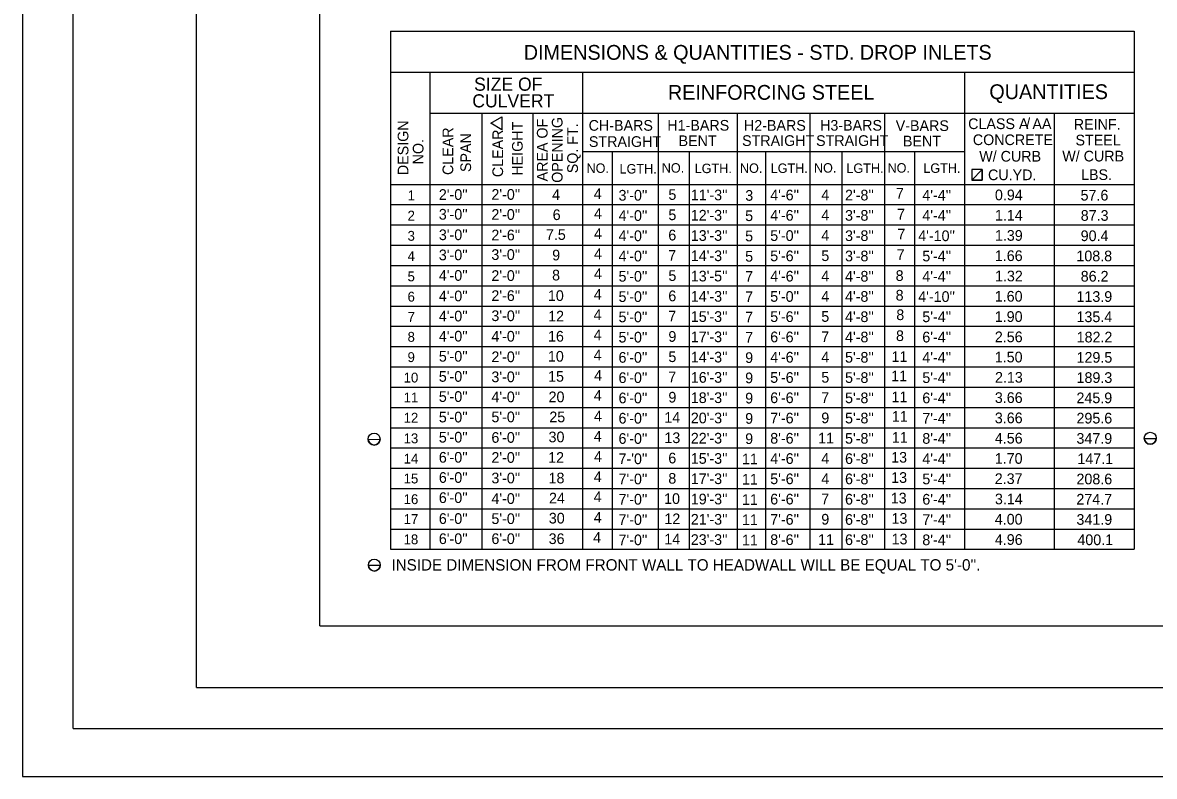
# Model space of a CAD drawing. Extents: x -780 to 21, y -30 to 258.
# Drawn here: x -779.6 to -641.8, y -21.2 to 70.6 of the extents above; entities that cross this region are included whole.
import ezdxf

# ---------------------------------------------------------------- set-up
doc = ezdxf.new("R2010")
doc.units = 0
doc.layers.add('Level 1', color=7, linetype='Continuous')

msp = doc.modelspace()

# ---------------------------------------------------------------- linework, layer by layer
at = {"layer": 'Level 1'}
for p, q in [((-773.46, -15.34), (-773.46, 214.67)), ((-758.46, -10.34), (-758.46, 209.67)), ((-743.46, -2.84), (-743.46, 202.17)), ((-734.83, 69.58), (-644.29, 69.58)), ((-734.83, 69.58), (-734.83, 6.47)), ((-644.29, 69.58), (-644.29, 6.47)), ((-734.83, 64.58), (-644.29, 64.58)), ((-730.04, 64.58), (-730.04, 6.47)), ((-711.44, 64.58), (-711.44, 6.47)), ((-664.93, 64.58), (-664.93, 6.47)), ((-730.04, 59.58), (-644.29, 59.58)), ((-723.71, 59.58), (-723.71, 6.47)), ((-717.5, 59.58), (-717.5, 6.47)), ((-702.25, 59.58), (-702.25, 6.47)), ((-692.62, 59.58), (-692.62, 6.47)), ((-683.78, 59.58), (-683.78, 6.47)), ((-674.69, 59.58), (-674.69, 6.47)), ((-654.03, 59.58), (-654.03, 6.47)), ((-711.44, 54.91), (-664.93, 54.91)), ((-707.85, 54.91), (-707.85, 6.47)), ((-698.47, 54.91), (-698.47, 6.47)), ((-689.16, 54.91), (-689.16, 6.47)), ((-679.9, 54.91), (-679.9, 6.47)), ((-671.02, 54.91), (-671.02, 6.47)), ((-734.83, 50.9), (-644.29, 50.9)), ((-734.83, 48.44), (-644.29, 48.44)), ((-734.83, 45.97), (-644.29, 45.97)), ((-734.83, 43.5), (-644.29, 43.5)), ((-734.83, 41.03), (-644.29, 41.03)), ((-734.83, 38.56), (-644.29, 38.56)), ((-734.83, 36.09), (-644.29, 36.09)), ((-734.83, 33.63), (-644.29, 33.63)), ((-734.83, 31.16), (-644.29, 31.16)), ((-734.83, 28.69), (-644.29, 28.69)), ((-734.83, 26.22), (-644.29, 26.22)), ((-734.83, 23.75), (-644.29, 23.75)), ((-734.83, 21.28), (-644.29, 21.28)), ((-737.56, 19.86), (-736.11, 19.87)), ((-643.05, 19.97), (-641.6, 19.98)), ((-734.83, 18.82), (-644.29, 18.82)), ((-734.83, 16.35), (-644.29, 16.35)), ((-734.83, 13.88), (-644.29, 13.88)), ((-734.83, 11.41), (-644.29, 11.41)), ((-734.83, 8.94), (-644.29, 8.94)), ((-734.83, 6.47), (-644.29, 6.47)), ((-737.53, 4.53), (-736.08, 4.54)), ((-743.46, -2.84), (-418.44, -2.84)), ((-758.46, -10.34), (-413.44, -10.34)), ((-773.46, -15.34), (-413.44, -15.34))]:
    msp.add_line(p, q, dxfattribs=at)
for points in [[(-779.63, -21.18), (-409.53, -21.18), (-409.53, 249.91), (-779.63, 249.91)], [(-722.64, 58.35), (-721.28, 59.14), (-721.28, 57.56)], [(-664.04, 51.44), (-662.8, 51.44), (-662.8, 52.71), (-664.04, 52.71)], [(-664.04, 51.44), (-662.8, 52.71), (-662.8, 51.44)]]:
    msp.add_lwpolyline(points, close=True, dxfattribs=at)
for centre in [(-642.33, 20), (-736.83, 19.89), (-736.81, 4.55)]:
    msp.add_circle(centre, 0.726, dxfattribs=at)
for centre in [(-736.83, 19.89), (-642.33, 20), (-736.81, 4.55)]:
    msp.add_arc(centre, 0.726, 181.8688, 358.7382, dxfattribs=at)

# ---------------------------------------------------------------- texts
for s, height, rotation, p in [('DIMENSIONS & QUANTITIES - STD. DROP INLETS', 1.8, 0.0048, (-718.61, 66.08)), ('SIZE OF', 1.6, 0.0048, (-724.66, 62.31)), ('REINFORCING STEEL', 1.8, 0.0048, (-701.06, 61.21)), ('QUANTITIES', 1.8, 0.0048, (-661.92, 61.29)), ('CULVERT', 1.6, 0.0048, (-724.88, 60.28)), ('DESIGN', 1.3, 90, (-732.66, 52.03)), ('HEIGHT', 1.3, 90, (-718.74, 51.97)), ('AREA OF', 1.3, 90, (-715.71, 51.27)), ('OPENING', 1.3, 90, (-713.89, 51.1)), ('SQ. FT.', 1.3, 90, (-712.02, 52.26)), ('CLEAR', 1.3, 90, (-727.2, 52.05)), ('SPAN', 1.3, 90, (-725.03, 52.41)), ('CLEAR', 1.3, 90, (-721.13, 51.79)), ('NO.', 1.3, 90, (-730.82, 53.34))]:
    msp.add_text(s, height=height, rotation=rotation, dxfattribs=at).set_placement(p)
for s, height, p in [('CH-BARS', 1.3, (-710.71, 57.44)), ('H1-BARS', 1.3, (-701.13, 57.45)), ('H2-BARS', 1.3, (-691.8, 57.44)), ('H3-BARS', 1.3, (-682.53, 57.45)), ('V-BARS', 1.3, (-673.32, 57.41)), ('CLASS A AA', 1.3, (-664.5, 57.64)), ('/', 1.3, (-657.43, 57.7)), ('REINF.', 1.3, (-651.64, 57.57)), ('STRAIGHT', 1.3, (-710.68, 55.47)), ('BENT', 1.3, (-699.76, 55.57)), ('STRAIGHT', 1.3, (-692.03, 55.59)), ('STRAIGHT', 1.3, (-683.02, 55.59)), ('BENT', 1.3, (-672.44, 55.53)), ('CONCRETE', 1.3, (-663.93, 55.69)), ('STEEL', 1.3, (-651.43, 55.65)), ('W/ CURB', 1.3, (-663.15, 53.68)), ('W/ CURB', 1.3, (-653.04, 53.7)), ('NO.', 1.15, (-710.97, 52.31)), ('LGTH.', 1.15, (-706.95, 52.23)), ('NO.', 1.15, (-701.81, 52.34)), ('LGTH.', 1.15, (-697.8, 52.28)), ('NO.', 1.15, (-692.29, 52.31)), ('LGTH.', 1.15, (-688.55, 52.3)), ('NO.', 1.15, (-683.28, 52.34)), ('LGTH.', 1.15, (-679.33, 52.3)), ('NO.', 1.15, (-674.32, 52.34)), ('LGTH.', 1.15, (-669.96, 52.31)), ('CU.YD.', 1.3, (-662.08, 51.42)), ('LBS.', 1.3, (-650.75, 51.44)), ('1', 1.2, (-732.76, 48.97)), ("2'-0''", 1.3, (-728.95, 49.02)), ("2'-0''", 1.3, (-722.55, 49.03)), ('4', 1.3, (-715.16, 49.01)), ('4', 1.3, (-710.08, 49.12)), ("3'-0''", 1.3, (-707.07, 48.93)), ('5', 1.3, (-701, 49.02)), ("11'-3''", 1.3, (-698.27, 48.97)), ('3', 1.3, (-691.64, 48.91)), ("4'-6''", 1.3, (-688.6, 48.96)), ('4', 1.3, (-682.38, 48.98)), ("2'-8''", 1.3, (-679.49, 48.95)), ('7', 1.3, (-673.3, 49.17)), ("4'-4''", 1.3, (-670.08, 48.94)), ('0.94', 1.3, (-661.24, 48.97)), ('57.6', 1.3, (-650.81, 48.94)), ('2', 1.2, (-732.76, 46.5)), ("3'-0''", 1.3, (-728.95, 46.62)), ("2'-0''", 1.3, (-722.55, 46.59)), ('6', 1.3, (-715.09, 46.56)), ('4', 1.3, (-710.06, 46.71)), ("4'-0''", 1.3, (-707.07, 46.46)), ('5', 1.3, (-701, 46.55)), ("12'-3''", 1.3, (-698.27, 46.5)), ('5', 1.3, (-691.65, 46.44)), ("4'-6''", 1.3, (-688.6, 46.49)), ('4', 1.3, (-682.38, 46.51)), ("3'-8''", 1.3, (-679.49, 46.48)), ('7', 1.3, (-673.16, 46.63)), ("4'-4''", 1.3, (-670.08, 46.47)), ('1.14', 1.3, (-661.24, 46.5)), ('87.3', 1.3, (-650.79, 46.47)), ('4', 1.3, (-710.06, 44.26)), ('7', 1.3, (-673.12, 44.21)), ('3', 1.2, (-732.76, 44.04)), ("3'-0''", 1.3, (-728.95, 44.12)), ("2'-6''", 1.3, (-722.55, 44.09)), ('7.5', 1.3, (-715.91, 44.15)), ("4'-0''", 1.3, (-707.07, 44)), ('6', 1.3, (-701.01, 44.08)), ("13'-3''", 1.3, (-698.27, 44.03)), ('5', 1.3, (-691.65, 43.97)), ("5'-0''", 1.3, (-688.6, 44.02)), ('4', 1.3, (-682.38, 44.04)), ("3'-8''", 1.3, (-679.49, 44.01)), ("4'-10''", 1.3, (-670.58, 44)), ('1.39', 1.3, (-661.24, 44.04)), ('90.4', 1.3, (-650.8, 44)), ('4', 1.2, (-732.76, 41.57)), ("3'-0''", 1.3, (-728.95, 41.67)), ("3'-0''", 1.3, (-722.55, 41.71)), ('9', 1.3, (-715.15, 41.65)), ('4', 1.3, (-710.06, 41.8)), ("4'-0''", 1.3, (-707.07, 41.53)), ('7', 1.3, (-701.02, 41.61)), ("14'-3''", 1.3, (-698.27, 41.56)), ('5', 1.3, (-691.65, 41.5)), ("5'-6''", 1.3, (-688.6, 41.55)), ('5', 1.3, (-682.38, 41.57)), ("3'-8''", 1.3, (-679.49, 41.54)), ('7', 1.3, (-673.21, 41.7)), ("5'-4''", 1.3, (-670.08, 41.53)), ('1.66', 1.3, (-661.25, 41.57)), ('108.8', 1.3, (-651.32, 41.54)), ('5', 1.2, (-732.76, 39.1)), ("4'-0''", 1.3, (-728.95, 39.17)), ("2'-0''", 1.3, (-722.55, 39.15)), ('8', 1.3, (-715.16, 39.21)), ('4', 1.3, (-710.06, 39.37)), ("5'-0''", 1.3, (-707.07, 39.06)), ('5', 1.3, (-701, 39.15)), ("13'-5''", 1.3, (-698.27, 39.09)), ('7', 1.3, (-691.66, 39.04)), ("4'-6''", 1.3, (-688.6, 39.08)), ('4', 1.3, (-682.38, 39.1)), ("4'-8''", 1.3, (-679.49, 39.07)), ('8', 1.3, (-673.33, 39.15)), ("4'-4''", 1.3, (-670.08, 39.06)), ('1.32', 1.3, (-661.23, 39.1)), ('86.2', 1.3, (-650.79, 39.07)), ('6', 1.2, (-732.76, 36.63)), ("4'-0''", 1.3, (-728.95, 36.67)), ("2'-6''", 1.3, (-722.55, 36.71)), ('10', 1.3, (-715.67, 36.71)), ('4', 1.3, (-710.08, 36.86)), ("5'-0''", 1.3, (-707.07, 36.59)), ('6', 1.3, (-701.01, 36.68)), ("14'-3''", 1.3, (-698.27, 36.62)), ('7', 1.3, (-691.66, 36.57)), ("5'-0''", 1.3, (-688.6, 36.61)), ('4', 1.3, (-682.38, 36.63)), ("4'-8''", 1.3, (-679.49, 36.61)), ('8', 1.3, (-673.33, 36.76)), ("4'-10''", 1.3, (-670.58, 36.59)), ('1.60', 1.3, (-661.26, 36.63)), ('113.9', 1.3, (-651.31, 36.6)), ('7', 1.2, (-732.76, 34.16)), ("4'-0''", 1.3, (-728.95, 34.22)), ("3'-0''", 1.3, (-722.55, 34.26)), ('12', 1.3, (-715.64, 34.21)), ('4', 1.3, (-710.1, 34.39)), ("5'-0''", 1.3, (-707.07, 34.12)), ('7', 1.3, (-701.02, 34.21)), ("15'-3''", 1.3, (-698.27, 34.16)), ('7', 1.3, (-691.66, 34.1)), ("5'-6''", 1.3, (-688.6, 34.15)), ('5', 1.3, (-682.38, 34.17)), ("4'-8''", 1.3, (-679.49, 34.14)), ('8', 1.3, (-673.25, 34.38)), ("5'-4''", 1.3, (-670.08, 34.13)), ('1.90', 1.3, (-661.26, 34.16)), ('135.4', 1.3, (-651.31, 34.13)), ("4'-0''", 1.3, (-728.95, 31.77)), ("4'-0''", 1.3, (-722.55, 31.76)), ('16', 1.3, (-715.66, 31.76)), ('4', 1.3, (-710.1, 31.93)), ('8', 1.3, (-673.29, 31.83)), ('8', 1.2, (-732.76, 31.74)), ("5'-0''", 1.3, (-707.07, 31.65)), ('9', 1.3, (-701, 31.74)), ("17'-3''", 1.3, (-698.27, 31.69)), ('7', 1.3, (-691.66, 31.63)), ("6'-6''", 1.3, (-688.6, 31.68)), ('7', 1.3, (-682.39, 31.7)), ("4'-8''", 1.3, (-679.49, 31.67)), ("6'-4''", 1.3, (-670.08, 31.66)), ('2.56', 1.3, (-661.25, 31.69)), ('182.2', 1.3, (-651.29, 31.66)), ('9', 1.2, (-732.76, 29.27)), ("5'-0''", 1.3, (-728.95, 29.32)), ("2'-0''", 1.3, (-722.55, 29.26)), ('10', 1.3, (-715.67, 29.32)), ('4', 1.3, (-710.1, 29.48)), ("6'-0''", 1.3, (-707.07, 29.19)), ('5', 1.3, (-701, 29.27)), ("14'-3''", 1.3, (-698.27, 29.22)), ('9', 1.3, (-691.65, 29.16)), ("4'-6''", 1.3, (-688.6, 29.21)), ('4', 1.3, (-682.38, 29.23)), ("5'-8''", 1.3, (-679.49, 29.2)), ('11', 1.3, (-673.83, 29.28)), ("4'-4''", 1.3, (-670.08, 29.19)), ('1.50', 1.3, (-661.26, 29.23)), ('129.5', 1.3, (-651.3, 29.19)), ('10', 1.2, (-733.24, 26.78)), ("5'-0''", 1.3, (-728.95, 26.87)), ("3'-0''", 1.3, (-722.55, 26.82)), ('15', 1.3, (-715.65, 26.88)), ('4', 1.3, (-710.04, 26.99)), ("6'-0''", 1.3, (-707.07, 26.72)), ('7', 1.3, (-701.02, 26.8)), ("16'-3''", 1.3, (-698.27, 26.75)), ('9', 1.3, (-691.65, 26.69)), ("5'-6''", 1.3, (-688.6, 26.74)), ('5', 1.3, (-682.38, 26.76)), ("5'-8''", 1.3, (-679.49, 26.73)), ('11', 1.3, (-673.87, 26.93)), ("5'-4''", 1.3, (-670.08, 26.72)), ('2.13', 1.3, (-661.23, 26.76)), ('189.3', 1.3, (-651.3, 26.73)), ('11', 1.2, (-733.24, 24.36)), ("5'-0''", 1.3, (-728.95, 24.42)), ("4'-0''", 1.3, (-722.55, 24.38)), ('20', 1.3, (-715.59, 24.38)), ('4', 1.3, (-710.08, 24.55)), ("6'-0''", 1.3, (-707.07, 24.25)), ('9', 1.3, (-701, 24.34)), ("18'-3''", 1.3, (-698.27, 24.28)), ('9', 1.3, (-691.65, 24.23)), ("6'-6''", 1.3, (-688.6, 24.27)), ('7', 1.3, (-682.39, 24.29)), ("5'-8''", 1.3, (-679.49, 24.26)), ('11', 1.3, (-673.83, 24.38)), ("6'-4''", 1.3, (-670.08, 24.25)), ('3.66', 1.3, (-661.25, 24.29)), ('245.9', 1.3, (-651.31, 24.26)), ('12', 1.2, (-733.24, 21.89)), ("5'-0''", 1.3, (-728.95, 21.92)), ("5'-0''", 1.3, (-722.55, 21.94)), ('25', 1.3, (-715.5, 21.94)), ('4', 1.3, (-710.06, 22.04)), ("6'-0''", 1.3, (-707.07, 21.78)), ('14', 1.3, (-701.5, 21.87)), ("20'-3''", 1.3, (-698.27, 21.81)), ('9', 1.3, (-691.65, 21.76)), ("7'-6''", 1.3, (-688.6, 21.8)), ('9', 1.3, (-682.38, 21.82)), ("5'-8''", 1.3, (-679.49, 21.8)), ('11', 1.3, (-673.79, 22)), ("7'-4''", 1.3, (-670.08, 21.78)), ('3.66', 1.3, (-661.25, 21.82)), ('295.6', 1.3, (-651.31, 21.79)), ("5'-0''", 1.3, (-728.95, 19.47)), ("6'-0''", 1.3, (-722.55, 19.44)), ('30', 1.3, (-715.59, 19.5)), ('4', 1.3, (-710.08, 19.59)), ('13', 1.3, (-701.49, 19.4)), ('11', 1.3, (-673.79, 19.45)), ('4.56', 1.3, (-661.25, 19.35)), ('13', 1.2, (-733.24, 19.38)), ("6'-0''", 1.3, (-707.07, 19.31)), ("22'-3''", 1.3, (-698.27, 19.35)), ('9', 1.3, (-691.65, 19.29)), ("8'-6''", 1.3, (-688.6, 19.34)), ('11', 1.3, (-682.77, 19.36)), ("5'-8''", 1.3, (-679.49, 19.33)), ("8'-4''", 1.3, (-670.08, 19.32)), ('347.9', 1.3, (-651.31, 19.32)), ('14', 1.2, (-733.24, 16.91)), ("6'-0''", 1.3, (-728.95, 17.02)), ("2'-0''", 1.3, (-722.55, 17)), ('12', 1.3, (-715.64, 17)), ('4', 1.3, (-710.06, 17.12)), ("7-'0''", 1.3, (-707.07, 16.84)), ('6', 1.3, (-701.01, 16.93)), ("15'-3''", 1.3, (-698.27, 16.88)), ('11', 1.3, (-692.04, 16.82)), ("4'-6''", 1.3, (-688.6, 16.87)), ('4', 1.3, (-682.38, 16.89)), ("6'-8''", 1.3, (-679.49, 16.86)), ('13', 1.3, (-673.87, 17.02)), ("4'-4''", 1.3, (-670.08, 16.85)), ('1.70', 1.3, (-661.26, 16.88)), ('147.1', 1.3, (-651.2, 16.85)), ('15', 1.2, (-733.24, 14.49)), ("6'-0''", 1.3, (-728.95, 14.56)), ("3'-0''", 1.3, (-722.55, 14.5)), ('18', 1.3, (-715.59, 14.5)), ('4', 1.3, (-710.08, 14.66)), ("7'-0''", 1.3, (-707.07, 14.38)), ('8', 1.3, (-701.01, 14.46)), ("17'-3''", 1.3, (-698.27, 14.41)), ('11', 1.3, (-692.04, 14.35)), ("5'-6''", 1.3, (-688.6, 14.4)), ('4', 1.3, (-682.38, 14.42)), ("6'-8''", 1.3, (-679.49, 14.39)), ('13', 1.3, (-673.87, 14.56)), ("5'-4''", 1.3, (-670.08, 14.38)), ('2.37', 1.3, (-661.26, 14.42)), ('208.6', 1.3, (-651.31, 14.38)), ('16', 1.2, (-733.24, 11.97)), ("6'-0''", 1.3, (-728.95, 12.11)), ("4'-0''", 1.3, (-722.55, 12)), ('24', 1.3, (-715.54, 12.05)), ('4', 1.3, (-710.1, 12.21)), ("7'-0''", 1.3, (-707.07, 11.91)), ('10', 1.3, (-701.52, 11.99)), ("19'-3''", 1.3, (-698.27, 11.94)), ('11', 1.3, (-692.04, 11.88)), ("6'-6''", 1.3, (-688.6, 11.93)), ('7', 1.3, (-682.39, 11.95)), ("6'-8''", 1.3, (-679.49, 11.92)), ('13', 1.3, (-673.92, 12.05)), ("6'-4''", 1.3, (-670.08, 11.91)), ('3.14', 1.3, (-661.24, 11.95)), ('274.7', 1.3, (-651.32, 11.92)), ('4', 1.3, (-710.08, 9.72)), ('17', 1.2, (-733.24, 9.55)), ("6'-0''", 1.3, (-728.95, 9.56)), ("5'-0''", 1.3, (-722.55, 9.55)), ('30', 1.3, (-715.56, 9.61)), ("7'-0''", 1.3, (-707.07, 9.44)), ('12', 1.3, (-701.49, 9.53)), ("21'-3''", 1.3, (-698.27, 9.47)), ('11', 1.3, (-692.04, 9.42)), ("7'-6''", 1.3, (-688.6, 9.46)), ('9', 1.3, (-682.38, 9.48)), ("6'-8''", 1.3, (-679.49, 9.45)), ('13', 1.3, (-673.83, 9.58)), ("7'-4''", 1.3, (-670.08, 9.44)), ('4.00', 1.3, (-661.26, 9.48)), ('341.9', 1.3, (-651.31, 9.45)), ('18', 1.2, (-733.24, 7.08)), ("6'-0''", 1.3, (-728.95, 7.11)), ("6'-0''", 1.3, (-722.55, 7.11)), ('36', 1.3, (-715.58, 7.11)), ('4', 1.3, (-710.16, 7.27)), ("7'-0''", 1.3, (-707.07, 6.97)), ('14', 1.3, (-701.5, 7.06)), ("23'-3''", 1.3, (-698.27, 7)), ("8'-6''", 1.3, (-688.6, 6.99)), ('11', 1.3, (-682.77, 7.01)), ("6'-8''", 1.3, (-679.49, 6.99)), ('13', 1.3, (-673.82, 7.07)), ("8'-4''", 1.3, (-670.08, 6.97)), ('4.96', 1.3, (-661.25, 7.01)), ('400.1', 1.3, (-651.2, 6.98)), ('11', 1.3, (-692.04, 6.95)), ("INSIDE DIMENSION FROM FRONT WALL TO HEADWALL WILL BE EQUAL TO 5'-0''.", 1.3823, (-734.72, 3.88))]:
    msp.add_text(s, height=height, dxfattribs=at).set_placement(p)

doc.saveas('drawing.dxf')
